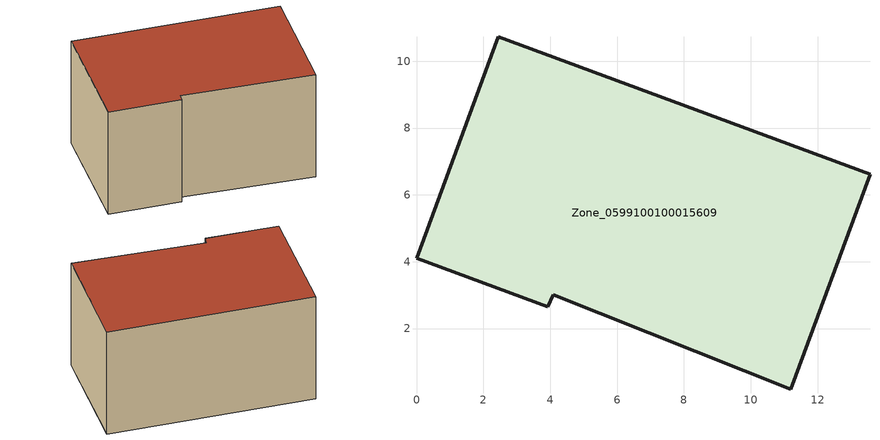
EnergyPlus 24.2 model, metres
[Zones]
Zone_0599100100015609
 floor ground (C_G): 11.2,0.19 4.09,3.02 3.93,2.65 0,4.1 2.44,10.73 13.57,6.62 z0
 wall outside (C_F): 13.57,6.62 2.44,10.73 0,4.1 3.93,2.65 4.09,3.02 11.2,0.19 13.57,6.62 z0:6.74
 roof outside (C_R): 4.09,3.02 11.2,0.19 13.57,6.62 2.44,10.73 0,4.1 3.93,2.65 z6.74
[BUILDING]
Pand.0599100100015609: North Axis=0; Terrain=City; Loads Convergence Tolerance Value=0.04; Temperature Convergence Tolerance Value=0.4; Solar Distribution=FullExterior; Maximum Number of Warmup Days=25; Minimum Number of Warmup Days=1
[Site:Location]
Rotterdam.The.Hague.AP_ZH_NLD Design_Conditions: Latitude=51.96; Longitude=4.45; Time Zone=1; Elevation=-4.5
[SITE:GROUNDTEMPERATURE:BUILDINGSURFACE]
18, 18, 18, 18, 18, 18, 18, 18, 18, 18, 18, 18
[MATERIAL] Thermal Absorptance=0.9; Solar Absorptance=0.7; Visible Absorptance=0.7
Name | Roughness | Thickness | Conductivity | Density | Specific Heat
G.D.2015-2018 | MediumSmooth | 0.15 | 0.0428571 | 540 | 1210
F.D.2015-2018 | Rough | 0.3 | 0.0666667 | 1920 | 840
R.D.2015-2018 | MediumRough | 0.2 | 0.0333333 | 1500 | 1000
[CONSTRUCTION]
C_G: G.D.2015-2018
C_F: F.D.2015-2018
C_R: R.D.2015-2018
[ZONE]
Zone_0599100100015609: Type=1; Multiplier=1; Ceiling Height=Autocalculate; Volume=Autocalculate; Floor Area=autocalculate; Part of Total Floor Area=Yes
[ZONEINFILTRATION:DESIGNFLOWRATE]
Infil_Zone_0599100100015609: Zone or ZoneList or Space or SpaceList=Zone_0599100100015609; Schedule=AlwaysOn; Design Flow Rate Calculation Method=Flow/Area; Flow Rate per Floor Area=0.0021; Constant Term Coefficient=1; Temperature Term Coefficient=0; Velocity Term Coefficient=0; Velocity Squared Term Coefficient=0
[HVACTEMPLATE:ZONE:IDEALLOADSAIRSYSTEM]
Zone_0599100100015609: Maximum Heating Supply Air Temperature=50; Minimum Cooling Supply Air Temperature=13; Maximum Heating Supply Air Humidity Ratio=0.0156; Minimum Cooling Supply Air Humidity Ratio=0.0077; Heating Limit=NoLimit; Cooling Limit=NoLimit; Dehumidification Control Type=ConstantSensibleHeatRatio; Cooling Sensible Heat Ratio=0.7; Dehumidification Setpoint=60; Humidification Control Type=None; Humidification Setpoint=30; Outdoor Air Method=None; Outdoor Air Flow Rate per Person=0.00944; Outdoor Air Flow Rate per Zone Floor Area=0; Outdoor Air Flow Rate per Zone=0; Demand Controlled Ventilation Type=None; Outdoor Air Economizer Type=NoEconomizer; Heat Recovery Type=None; Sensible Heat Recovery Effectiveness=0.7; Latent Heat Recovery Effectiveness=0.65
[ZONECONTROL:THERMOSTAT]
ThermostatControl_Zone_0599100100015609: Zone or ZoneList=Zone_0599100100015609; Control Type Schedule=DualSetpointControlType; Control 1=Thermostat_Zone_0599100100015609; Temperature Difference Between Cutout And Setpoint=0
[THERMOSTATSETPOINT:DUALSETPOINT]
Thermostat_Zone_0599100100015609: Heating Setpoint Temperature Schedule=HeatingSetpoint_Zone_0599100100015609; Cooling Setpoint Temperature Schedule=CoolingSetpoint_Zone_0599100100015609
[SCHEDULE:COMPACT]
HeatingSetpoint_Zone_0599100100015609: Through: 12/31, For: AllDays, Until: 24:00, 21
CoolingSetpoint_Zone_0599100100015609: Through: 12/31, For: AllDays, Until: 24:00, 24
DualSetpointControlType: Through: 12/31, For: AllDays, Until: 24:00, 4
AlwaysOn: Through: 12/31, For: AllDays, Until: 24:00, 1
